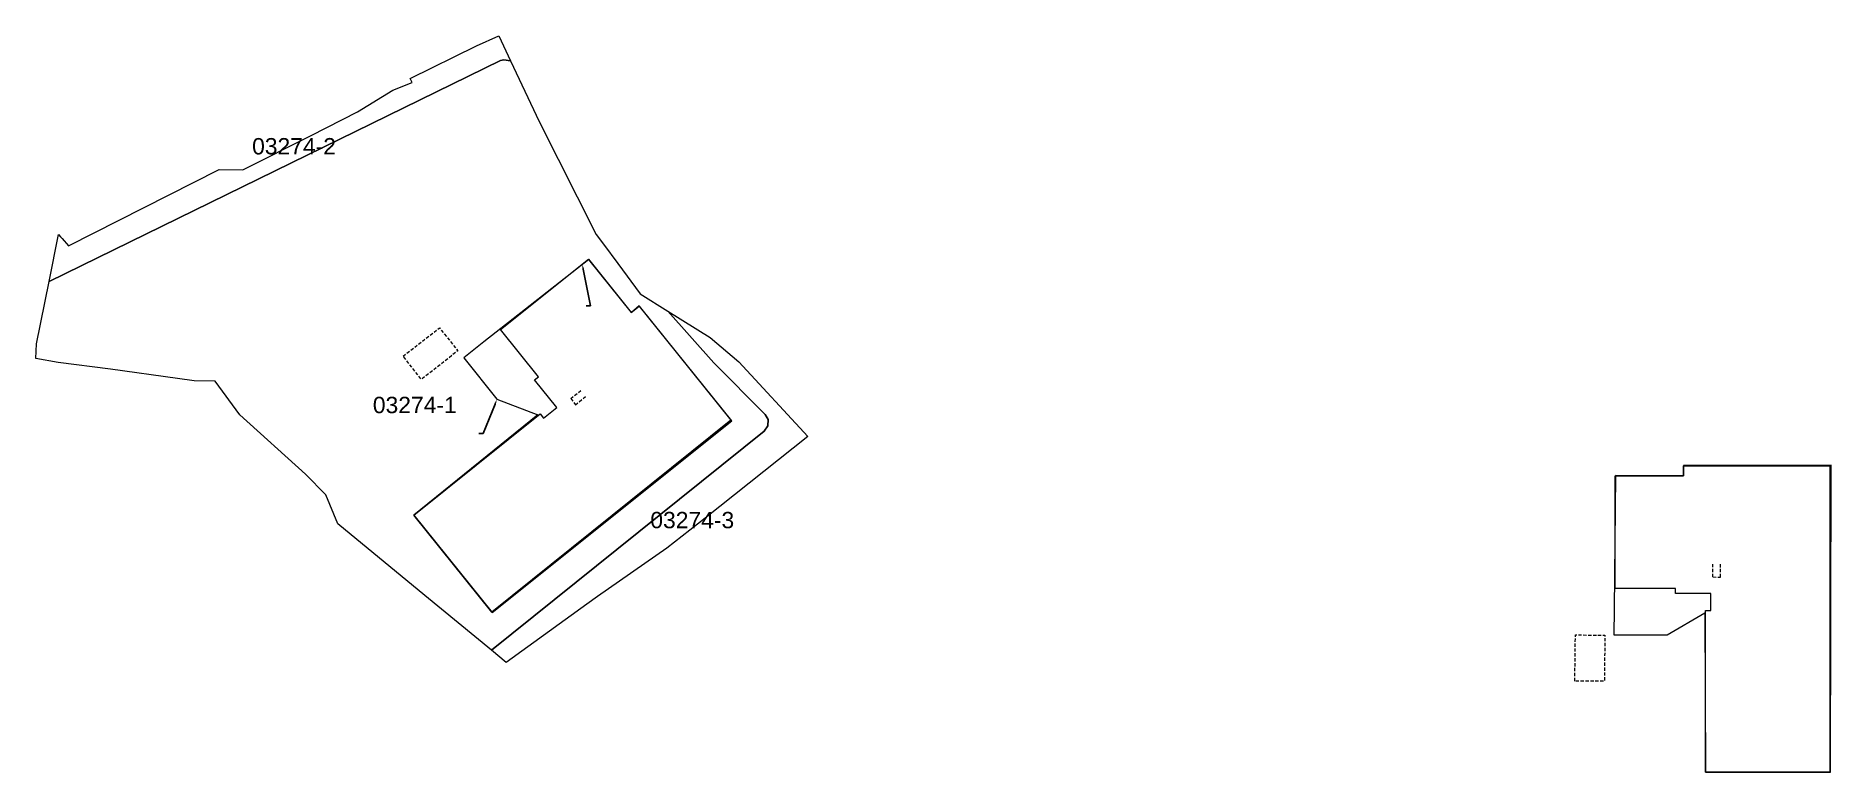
# Model space of a CAD drawing. Header units: metres. Extents: x 7511866 to 7512140, y 4692306 to 4692418.
import ezdxf
from ezdxf import colors
from ezdxf.entities.mleader import LeaderData, LeaderLine
from ezdxf.math import Vec2, Vec3

# ---------------------------------------------------------------- set-up
doc = ezdxf.new("R2010")
doc.units = ezdxf.units.M
doc.linetypes.add('DASHED', pattern=[0.75, 0.5, -0.25])
for name, color, linetype, lineweight in [('ekzek-perdhese', 1, 'Continuous', 0), ('ekzek-perdhese shkallet', 34, 'DASHED', 0), ('leja ndertimore', 3, 'Continuous', 0), ('parceka', 7, 'Continuous', 0), ('shkallet', 112, 'DASHED', 0)]:
    doc.layers.add(name, color=color, linetype=linetype, lineweight=lineweight)
doc.styles.get("Standard").update_dxf_attribs({"font": 'arial.ttf'})

msp = doc.modelspace()

# ---------------------------------------------------------------- linework, layer by layer
at = {"layer": 'ekzek-perdhese', "flags": 128}
for points in [[(7511931.45, 4692369), (7511936.54, 4692362.65), (7511942.77, 4692360.24), (7511923.85, 4692344.94), (7511935.8, 4692330.06), (7511972.45, 4692359.37), (7511958.28, 4692376.91), (7511957.07, 4692375.93), (7511950.59, 4692384.03), (7511934.54, 4692371.4)], [(7512107.22, 4692326.65), (7512115.36, 4692326.64), (7512121.13, 4692329.99), (7512121.21, 4692305.66), (7512140.3, 4692305.65), (7512140.4, 4692352.58), (7512117.85, 4692352.52), (7512117.85, 4692350.96), (7512107.47, 4692350.98), (7512107.27, 4692330.56)]]:
    msp.add_lwpolyline(points, close=True, dxfattribs=at)
at = {"layer": 'ekzek-perdhese shkallet', "flags": 128}
for points in [[(7511922.19, 4692369.22), (7511927.75, 4692373.57), (7511930.55, 4692370.04), (7511924.99, 4692365.68)], [(7512101.24, 4692319.57), (7512101.33, 4692326.62), (7512105.84, 4692326.59), (7512105.75, 4692319.53)]]:
    msp.add_lwpolyline(points, close=True, dxfattribs=at)
at = {"layer": 'leja ndertimore', "flags": 128}
for points in [[(7511972.25, 4692359.44), (7511935.75, 4692330.12), (7511923.85, 4692344.94), (7511943.12, 4692360.42), (7511943.64, 4692359.77), (7511945.66, 4692361.39), (7511942.27, 4692365.6), (7511942.88, 4692366.09), (7511937.09, 4692373.3), (7511950.52, 4692384.08), (7511957.06, 4692375.93), (7511958.24, 4692376.87)], [(7512140.22, 4692352.47), (7512140.22, 4692305.66), (7512121.21, 4692305.66), (7512121.21, 4692330.37), (7512122.04, 4692330.37), (7512122.04, 4692332.96), (7512116.63, 4692332.96), (7512116.63, 4692333.74), (7512107.4, 4692333.74), (7512107.4, 4692350.96), (7512117.85, 4692350.96), (7512117.85, 4692352.47)]]:
    msp.add_lwpolyline(points, close=True, dxfattribs=at)
at = {"layer": 'parceka', "flags": 128}
for points in [[(7511938.62, 4692414.35), (7511937.58, 4692414.51), (7511937.07, 4692414.44), (7511868.09, 4692380.67), (7511869.53, 4692387.82), (7511869.84, 4692387.49), (7511870.03, 4692387.28), (7511870.1, 4692387.2), (7511871.08, 4692386.11), (7511894.09, 4692397.75), (7511897.7, 4692397.71), (7511908.12, 4692402.95), (7511915.23, 4692406.59), (7511920.63, 4692409.87), (7511923.58, 4692411.06), (7511923.28, 4692411.65), (7511933.43, 4692416.69), (7511936.8, 4692418.19), (7511938.62, 4692414.35)], [(7511868.09, 4692380.67), (7511937.07, 4692414.44), (7511937.58, 4692414.51), (7511938.62, 4692414.35), (7511942.99, 4692405.12), (7511951.69, 4692387.85), (7511952.79, 4692386.36), (7511954.99, 4692383.38), (7511958.42, 4692378.74), (7511962.66, 4692376.1), (7511969.66, 4692368.19), (7511977.52, 4692360.32), (7511977.96, 4692359.55), (7511977.93, 4692358.58), (7511977.37, 4692357.78), (7511935.68, 4692324.29), (7511925.49, 4692332.64), (7511912.21, 4692343.58), (7511910.41, 4692348.04), (7511907.29, 4692351.18), (7511897.25, 4692360.27), (7511893.47, 4692365.43), (7511890.29, 4692365.44), (7511887.7, 4692365.8), (7511877.46, 4692367.22), (7511869.46, 4692368.28), (7511866.08, 4692368.87), (7511866.16, 4692371.13), (7511868.09, 4692380.67)], [(7511935.68, 4692324.29), (7511977.37, 4692357.78), (7511977.93, 4692358.58), (7511977.96, 4692359.55), (7511977.52, 4692360.32), (7511969.66, 4692368.19), (7511962.66, 4692376.1), (7511969.12, 4692372.1), (7511973.49, 4692368.39), (7511984.02, 4692356.97), (7511968.34, 4692344.46), (7511962.5, 4692339.88), (7511951.9, 4692332.48), (7511950.25, 4692331.33), (7511937.96, 4692322.42), (7511935.68, 4692324.29)]]:
    msp.add_lwpolyline(points, dxfattribs=at)
at = {"layer": 'shkallet', "flags": 128}
for points, elevation in [([(7511947.81, 4692362.74), (7511949.35, 4692363.99)], 623.7), ([(7511947.81, 4692362.74), (7511948.53, 4692361.8)], 623.71), ([(7511948.53, 4692361.8), (7511950.09, 4692363.07)], 623.7), ([(7512122.34, 4692335.48), (7512122.32, 4692337.46)], 623.7), ([(7512123.52, 4692335.45), (7512123.51, 4692337.47)], 623.7), ([(7512122.34, 4692335.48), (7512123.52, 4692335.45)], 623.71)]:
    msp.add_lwpolyline(points, dxfattribs=dict(at, elevation=elevation))

# ---------------------------------------------------------------- texts
at = {"layer": 'parceka'}
for s, p in [('03274-2', (7511899.12, 4692400.07)), ('03274-1', (7511917.57, 4692360.52)), ('03274-3', (7511959.97, 4692342.93))]:
    msp.add_text(s, height=2.5, dxfattribs=at).set_placement(p)

# ---------------------------------------------------------------- leaders
at = {"layer": 'ekzek-perdhese'}
ml = msp.add_multileader_mtext('Standard', dxfattribs=at)
ml.set_content('', color=256)
ml.set_leader_properties()
ml.build(insert=Vec2(0, 0))
ml.multileader.update_dxf_attribs({"text_left_attachment_type": 6, "text_right_attachment_type": 6, "dogleg_length": 0.36, "arrow_head_size": 0.8})
ctx = ml.context
ctx.base_point, ctx.char_height, ctx.arrow_head_size, ctx.landing_gap_size, ctx.plane_origin = Vec3(7511926.48, 4692357.43), 1, 0.8, 0.3, Vec3(7511934.54, 4692371.4)
ctx.left_attachment, ctx.right_attachment, ctx.text_align_type = 6, 6, 2
notes = []
notes.append((ctx, [(0, (1, 1, 0), (7511934.41, 4692357.43), (-1, 0), 0.36, [(0, [(7511936.54, 4692362.65)], 0, [])])]))
ctx.mtext.insert, ctx.mtext.width, ctx.mtext.alignment, ctx.mtext.flow_direction = Vec3(7511933.75, 4692358.63), 7.4092, 3, 5
at = {"layer": 'leja ndertimore'}
ml = msp.add_multileader_mtext('Standard', dxfattribs=at)
ml.set_content('', color=256)
ml.set_leader_properties()
ml.build(insert=Vec2(0, 0))
ml.multileader.update_dxf_attribs({"text_left_attachment_type": 6, "text_right_attachment_type": 6, "dogleg_length": 0.36, "arrow_head_size": 0.8})
ctx = ml.context
ctx.base_point, ctx.char_height, ctx.arrow_head_size, ctx.landing_gap_size, ctx.plane_origin = Vec3(7511942.91, 4692376.94), 1, 0.8, 0.3, Vec3(7511949.56, 4692383.31)
ctx.left_attachment, ctx.right_attachment, ctx.text_align_type = 6, 6, 2
notes.append((ctx, [(0, (1, 1, 0), (7511950.85, 4692376.94), (-1, 0), 0.36, [(0, [(7511949.56, 4692383.31)], 0, [])])]))
ctx.mtext.insert, ctx.mtext.width, ctx.mtext.alignment, ctx.mtext.flow_direction = Vec3(7511950.19, 4692378.14), 7.4092, 3, 5
for ctx, leaders in notes:
    for number, flags, end, landing, length, lines in leaders:
        leader = LeaderData()
        leader.index, (leader.has_last_leader_line, leader.has_dogleg_vector, leader.attachment_direction) = number, flags
        leader.last_leader_point, leader.dogleg_vector, leader.dogleg_length = Vec3(end), Vec3(landing), length
        for number, points, colour, breaks in lines:
            line = LeaderLine()
            line.index, line.vertices, line.color, line.breaks = number, Vec3.list(points), colors.encode_raw_color(colour), breaks
            leader.lines.append(line)
        ctx.leaders.append(leader)

doc.saveas('drawing.dxf')
